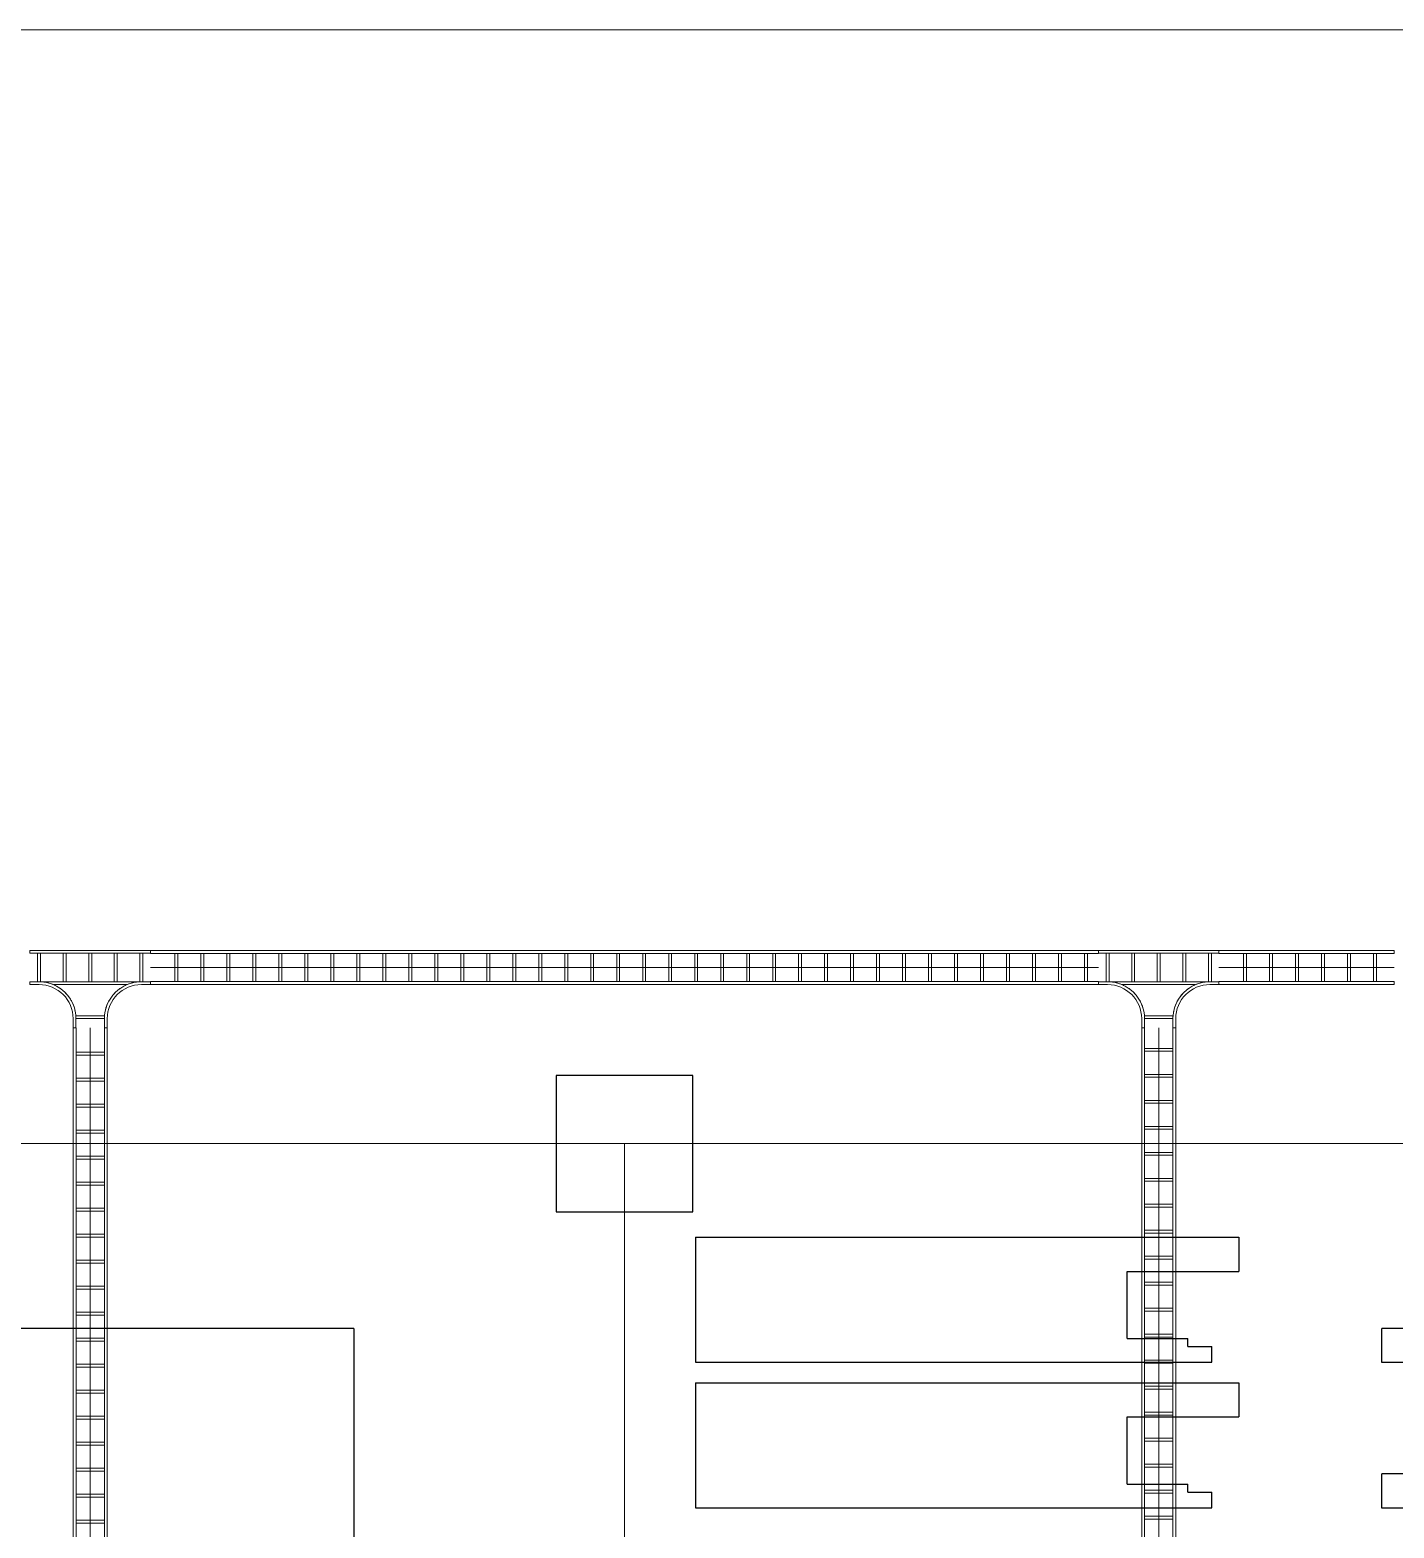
# Model space of a CAD drawing. Header units: millimetres. Extents: x 0 to 154200, y 0 to 64595.
# Drawn here: x 18770 to 30770, y 51418 to 64595 of the extents above; entities that cross this region are included whole.
import ezdxf

# ---------------------------------------------------------------- set-up
doc = ezdxf.new("R2010")
doc.units = ezdxf.units.MM
doc.layers.add('Column', color=1, linetype='Continuous')
doc.layers.add('E-CABL-TRAY', color=4, linetype='Continuous', lineweight=9)
doc.layers.add('Floor', color=7, linetype='Continuous', lineweight=9)
doc.layers.add('Equipment', color=7, linetype='Continuous', true_color=0xffffff)

# ---------------------------------------------------------------- blocks, each defined once
blk = doc.blocks.new('M_래더 수평 티 - 300mm 반지름-V1-레벨 2')
at = {"layer": 'E-CABL-TRAY'}
for p, q in [((530, 150), (-530, 150)), ((-530, 150), (-530, 125)), ((530, 125), (530, 150)), ((-530, 125), (530, 125)), ((-463, 125), (-463, -125)), ((-437, -125), (-437, 125)), ((-238, 125), (-238, -125)), ((-212, -125), (-212, 125)), ((-13, 125), (-13, -125)), ((13, -125), (13, 125)), ((212, 125), (212, -125)), ((238, -125), (238, 125)), ((437, 125), (437, -125)), ((463, -125), (463, 125)), ((-450, -125), (-530, -125)), ((-530, -125), (-530, -150)), ((-450, -125), (-437, -125)), ((-450, -125), (450, -125)), ((-238, -125), (-212, -125)), ((-13, -125), (13, -125)), ((212, -125), (238, -125)), ((437, -125), (450, -125)), ((530, -125), (450, -125)), ((530, -150), (530, -125)), ((-530, -150), (-450, -150)), ((-324, -150), (324, -150)), ((450, -150), (530, -150)), ((-150, -450), (-150, -530)), ((125, -425), (-125, -425)), ((-125, -425), (-125, -450)), ((-125, -450), (125, -450)), ((-125, -530), (-125, -450)), ((125, -450), (125, -425)), ((125, -450), (125, -530)), ((150, -530), (150, -450)), ((-150, -530), (-125, -530)), ((125, -530), (150, -530))]:
    blk.add_line(p, q, dxfattribs=at)
for centre, radius, start, end in [((-450, -450), 325, 360, 90), ((-450, -450), 325, 79.9947, 90), ((450, -450), 325, 90, 180), ((450, -450), 325, 90, 100.0053), ((-450, -450), 300, 0, 90), ((-450, -450), 325, 67.9974, 77.4396), ((-450, -450), 325, 61.232, 67.2117), ((-450, -450), 325, 49.8928, 56.0097), ((-450, -450), 325, 38.4887, 44.8078), ((450, -450), 300, 90, 180), ((450, -450), 325, 135.1922, 141.5113), ((450, -450), 325, 123.9903, 130.1072), ((450, -450), 325, 112.7883, 118.768), ((450, -450), 325, 102.5604, 112.0026), ((-450, -450), 325, 26.942, 33.6058), ((-450, -450), 325, 11.2019, 22.4039), ((450, -450), 325, 157.5961, 168.7981), ((450, -450), 325, 146.3942, 153.058)]:
    blk.add_arc(centre, radius, start, end, dxfattribs=at)
blk = doc.blocks.new('M_래더 수평 티 - 300mm 반지름-V7-레벨 2')
at = {"layer": 'E-CABL-TRAY'}
for p, q in [((530, 150), (-530, 150)), ((-530, 150), (-530, 125)), ((530, 125), (530, 150)), ((-530, 125), (530, 125)), ((-463, 125), (-463, -125)), ((-437, -125), (-437, 125)), ((-238, 125), (-238, -125)), ((-212, -125), (-212, 125)), ((-13, 125), (-13, -125)), ((13, -125), (13, 125)), ((212, 125), (212, -125)), ((238, -125), (238, 125)), ((437, 125), (437, -125)), ((463, -125), (463, 125)), ((-450, -125), (-530, -125)), ((-530, -125), (-530, -150)), ((-450, -125), (-437, -125)), ((-450, -125), (450, -125)), ((-238, -125), (-212, -125)), ((-13, -125), (13, -125)), ((212, -125), (238, -125)), ((437, -125), (450, -125)), ((530, -125), (450, -125)), ((530, -150), (530, -125)), ((-530, -150), (-450, -150)), ((-324, -150), (324, -150)), ((450, -150), (530, -150)), ((-150, -450), (-150, -530)), ((125, -425), (-125, -425)), ((-125, -425), (-125, -450)), ((-125, -450), (125, -450)), ((-125, -530), (-125, -450)), ((125, -450), (125, -425)), ((125, -450), (125, -530)), ((150, -530), (150, -450)), ((-150, -530), (-125, -530)), ((125, -530), (150, -530))]:
    blk.add_line(p, q, dxfattribs=at)
for centre, radius, start, end in [((-450, -450), 325, 360, 90), ((-450, -450), 325, 79.9947, 90), ((450, -450), 325, 90, 180), ((450, -450), 325, 90, 100.0053), ((-450, -450), 300, 0, 90), ((-450, -450), 325, 67.9974, 77.4396), ((-450, -450), 325, 61.232, 67.2117), ((-450, -450), 325, 49.8928, 56.0097), ((-450, -450), 325, 38.4887, 44.8078), ((450, -450), 300, 90, 180), ((450, -450), 325, 135.1922, 141.5113), ((450, -450), 325, 123.9903, 130.1072), ((450, -450), 325, 112.7883, 118.768), ((450, -450), 325, 102.5604, 112.0026), ((-450, -450), 325, 26.942, 33.6058), ((-450, -450), 325, 11.2019, 22.4039), ((450, -450), 325, 157.5961, 168.7981), ((450, -450), 325, 146.3942, 153.058)]:
    blk.add_arc(centre, radius, start, end, dxfattribs=at)
blk = doc.blocks.new('Main_Clean')
at = {"layer": 'Equipment', "lineweight": -3}
for points in [[(7906, 4100, 0), (0, 4100, 0)], [(0, 4100, 0), (0, 0, 0)], [(7906, 4100, 0), (7906, 0, 0)], [(0, 0, 0), (7906, 0, 0)]]:
    blk.add_polyline3d(points, dxfattribs=at)
blk = doc.blocks.new('Main_DIFF')
at = {"layer": 'Equipment', "lineweight": -3}
for points in [[(0, 1100, 0), (4780, 1100, 0)], [(0, 1100, 0), (0, 0, 0)], [(4780, 1100, 0), (4780, 800, 0)], [(3797, 800, 0), (4780, 800, 0)], [(3797, 210, 0), (3797, 800, 0)], [(3797, 210, 0), (4330, 210, 0)], [(4330, 140, 0), (4330, 210, 0)], [(4330, 140, 0), (4542, 140, 0)], [(4542, 0, 0), (4542, 140, 0)], [(0, 0, 0), (4542, 0, 0)]]:
    blk.add_polyline3d(points, dxfattribs=at)

msp = doc.modelspace()

# ---------------------------------------------------------------- linework, layer by layer
at = {"layer": 'Column'}
msp.add_lwpolyline([(23400, 54800), (23400, 54200), (24600, 54200), (24600, 55400), (23400, 55400), (23400, 54800)], dxfattribs=at)
at = {"layer": 'E-CABL-TRAY'}
for p, q in [((19830, 56473.3018), (19830, 56498.7018)), ((19830, 56498.7018), (28170, 56498.7018)), ((19830, 56473.3018), (28170, 56473.3018)), ((20045.9, 56224.1018), (20045.9, 56473.3018)), ((20071.3, 56224.1018), (20071.3, 56473.3018)), ((20274.5, 56224.1018), (20274.5, 56473.3018)), ((20299.9, 56224.1018), (20299.9, 56473.3018)), ((20503.1, 56224.1018), (20503.1, 56473.3018)), ((20528.5, 56224.1018), (20528.5, 56473.3018)), ((20731.7, 56224.1018), (20731.7, 56473.3018)), ((20757.1, 56224.1018), (20757.1, 56473.3018)), ((20960.3, 56224.1018), (20960.3, 56473.3018)), ((20985.7, 56224.1018), (20985.7, 56473.3018)), ((21188.9, 56224.1018), (21188.9, 56473.3018)), ((21214.3, 56224.1018), (21214.3, 56473.3018)), ((21417.5, 56224.1018), (21417.5, 56473.3018)), ((21442.9, 56224.1018), (21442.9, 56473.3018)), ((21646.1, 56224.1018), (21646.1, 56473.3018)), ((21671.5, 56224.1018), (21671.5, 56473.3018)), ((21874.7, 56224.1018), (21874.7, 56473.3018)), ((21900.1, 56224.1018), (21900.1, 56473.3018)), ((22103.3, 56224.1018), (22103.3, 56473.3018)), ((22128.7, 56224.1018), (22128.7, 56473.3018)), ((22331.9, 56224.1018), (22331.9, 56473.3018)), ((22357.3, 56224.1018), (22357.3, 56473.3018)), ((22560.5, 56224.1018), (22560.5, 56473.3018)), ((22585.9, 56224.1018), (22585.9, 56473.3018)), ((22789.1, 56224.1018), (22789.1, 56473.3018)), ((22814.5, 56224.1018), (22814.5, 56473.3018)), ((23017.7, 56224.1018), (23017.7, 56473.3018)), ((23043.1, 56224.1018), (23043.1, 56473.3018)), ((23246.3, 56224.1018), (23246.3, 56473.3018)), ((23271.7, 56224.1018), (23271.7, 56473.3018)), ((23474.9, 56224.1018), (23474.9, 56473.3018)), ((23500.3, 56224.1018), (23500.3, 56473.3018)), ((23703.5, 56224.1018), (23703.5, 56473.3018)), ((23728.9, 56224.1018), (23728.9, 56473.3018)), ((23932.1, 56224.1018), (23932.1, 56473.3018)), ((23957.5, 56224.1018), (23957.5, 56473.3018)), ((24160.7, 56224.1018), (24160.7, 56473.3018)), ((24186.1, 56224.1018), (24186.1, 56473.3018)), ((24389.3, 56224.1018), (24389.3, 56473.3018)), ((24414.7, 56224.1018), (24414.7, 56473.3018)), ((24617.9, 56224.1018), (24617.9, 56473.3018)), ((24643.3, 56224.1018), (24643.3, 56473.3018)), ((24846.5, 56224.1018), (24846.5, 56473.3018)), ((24871.9, 56224.1018), (24871.9, 56473.3018)), ((25075.1, 56224.1018), (25075.1, 56473.3018)), ((25100.5, 56224.1018), (25100.5, 56473.3018)), ((25303.7, 56224.1018), (25303.7, 56473.3018)), ((25329.1, 56224.1018), (25329.1, 56473.3018)), ((25532.3, 56224.1018), (25532.3, 56473.3018)), ((25557.7, 56224.1018), (25557.7, 56473.3018)), ((25760.9, 56224.1018), (25760.9, 56473.3018)), ((25786.3, 56224.1018), (25786.3, 56473.3018)), ((25989.5, 56224.1018), (25989.5, 56473.3018)), ((26014.9, 56224.1018), (26014.9, 56473.3018)), ((26218.1, 56224.1018), (26218.1, 56473.3018)), ((26243.5, 56224.1018), (26243.5, 56473.3018)), ((26446.7, 56224.1018), (26446.7, 56473.3018)), ((26472.1, 56224.1018), (26472.1, 56473.3018)), ((26675.3, 56224.1018), (26675.3, 56473.3018)), ((26700.7, 56224.1018), (26700.7, 56473.3018)), ((26903.9, 56224.1018), (26903.9, 56473.3018)), ((26929.3, 56224.1018), (26929.3, 56473.3018)), ((27132.5, 56224.1018), (27132.5, 56473.3018)), ((27157.9, 56224.1018), (27157.9, 56473.3018)), ((27361.1, 56224.1018), (27361.1, 56473.3018)), ((27386.5, 56224.1018), (27386.5, 56473.3018)), ((27589.7, 56224.1018), (27589.7, 56473.3018)), ((27615.1, 56224.1018), (27615.1, 56473.3018)), ((27818.3, 56224.1018), (27818.3, 56473.3018)), ((27843.7, 56224.1018), (27843.7, 56473.3018)), ((28046.9, 56224.1018), (28046.9, 56473.3018)), ((28072.3, 56224.1018), (28072.3, 56473.3018)), ((28170, 56498.7018), (28170, 56473.3018)), ((29230, 56473.3018), (29230, 56498.7018)), ((29230, 56498.7018), (30770, 56498.7018)), ((29230, 56473.3018), (30770, 56473.3018)), ((29445.9, 56224.1018), (29445.9, 56473.3018)), ((29471.3, 56224.1018), (29471.3, 56473.3018)), ((29674.5, 56224.1018), (29674.5, 56473.3018)), ((29699.9, 56224.1018), (29699.9, 56473.3018)), ((29903.1, 56224.1018), (29903.1, 56473.3018)), ((29928.5, 56224.1018), (29928.5, 56473.3018)), ((30131.7, 56224.1018), (30131.7, 56473.3018)), ((30157.1, 56224.1018), (30157.1, 56473.3018)), ((30360.3, 56224.1018), (30360.3, 56473.3018)), ((30385.7, 56224.1018), (30385.7, 56473.3018)), ((30588.9, 56224.1018), (30588.9, 56473.3018)), ((30614.3, 56224.1018), (30614.3, 56473.3018)), ((30770, 56498.7018), (30770, 56473.3018)), ((19830, 56348.7018), (28170, 56348.7018)), ((29230, 56348.7018), (30770, 56348.7018)), ((19830, 56198.7018), (19830, 56224.1018)), ((19830, 56224.1018), (28170, 56224.1018)), ((19830, 56198.7018), (28170, 56198.7018)), ((28170, 56224.1018), (28170, 56198.7018)), ((29230, 56198.7018), (29230, 56224.1018)), ((29230, 56224.1018), (30770, 56224.1018)), ((29230, 56198.7018), (30770, 56198.7018)), ((30770, 56224.1018), (30770, 56198.7018)), ((19150, 55818.7018), (19175.4, 55818.7018)), ((19150, 55818.7018), (19150, 9218.7018)), ((19175.4, 55818.7018), (19175.4, 9218.7018)), ((19300, 55818.7018), (19300, 9218.7018)), ((19424.6, 55818.7018), (19450, 55818.7018)), ((19424.6, 55818.7018), (19424.6, 9218.7018)), ((19450, 55818.7018), (19450, 9218.7018)), ((28550, 55818.7018), (28575.4, 55818.7018)), ((28550, 9218.7018), (28550, 55818.7018)), ((28575.4, 9218.7018), (28575.4, 55818.7018)), ((28700, 9218.7018), (28700, 55818.7018)), ((28824.6, 55818.7018), (28850, 55818.7018)), ((28824.6, 9218.7018), (28824.6, 55818.7018)), ((28850, 9218.7018), (28850, 55818.7018)), ((28824.6, 55637.2018), (28575.4, 55637.2018)), ((28824.6, 55611.8018), (28575.4, 55611.8018)), ((19175.4, 55602.8018), (19424.6, 55602.8018)), ((19175.4, 55577.4018), (19424.6, 55577.4018)), ((19175.4, 55374.2018), (19424.6, 55374.2018)), ((19175.4, 55348.8018), (19424.6, 55348.8018)), ((28824.6, 55408.6018), (28575.4, 55408.6018)), ((28824.6, 55383.2018), (28575.4, 55383.2018)), ((19175.4, 55145.6018), (19424.6, 55145.6018)), ((19175.4, 55120.2018), (19424.6, 55120.2018)), ((28824.6, 55180.0018), (28575.4, 55180.0018)), ((28824.6, 55154.6018), (28575.4, 55154.6018)), ((28824.6, 54951.4018), (28575.4, 54951.4018)), ((19175.4, 54917.0018), (19424.6, 54917.0018)), ((19175.4, 54891.6018), (19424.6, 54891.6018)), ((28824.6, 54926.0018), (28575.4, 54926.0018)), ((19175.4, 54688.4018), (19424.6, 54688.4018)), ((28824.6, 54722.8018), (28575.4, 54722.8018)), ((28824.6, 54697.4018), (28575.4, 54697.4018)), ((19175.4, 54663.0018), (19424.6, 54663.0018)), ((19175.4, 54459.8018), (19424.6, 54459.8018)), ((19175.4, 54434.4018), (19424.6, 54434.4018)), ((28824.6, 54494.2018), (28575.4, 54494.2018)), ((28824.6, 54468.8018), (28575.4, 54468.8018)), ((19175.4, 54231.2018), (19424.6, 54231.2018)), ((19175.4, 54205.8018), (19424.6, 54205.8018)), ((28824.6, 54265.6018), (28575.4, 54265.6018)), ((28824.6, 54240.2018), (28575.4, 54240.2018)), ((28824.6, 54037.0018), (28575.4, 54037.0018)), ((19175.4, 54002.6018), (19424.6, 54002.6018)), ((19175.4, 53977.2018), (19424.6, 53977.2018)), ((28824.6, 54011.6018), (28575.4, 54011.6018)), ((19175.4, 53774.0018), (19424.6, 53774.0018)), ((28824.6, 53808.4018), (28575.4, 53808.4018)), ((28824.6, 53783.0018), (28575.4, 53783.0018)), ((19175.4, 53748.6018), (19424.6, 53748.6018)), ((19175.4, 53545.4018), (19424.6, 53545.4018)), ((19175.4, 53520.0018), (19424.6, 53520.0018)), ((28824.6, 53579.8018), (28575.4, 53579.8018)), ((28824.6, 53554.4018), (28575.4, 53554.4018)), ((19175.4, 53316.8018), (19424.6, 53316.8018)), ((19175.4, 53291.4018), (19424.6, 53291.4018)), ((28824.6, 53351.2018), (28575.4, 53351.2018)), ((28824.6, 53325.8018), (28575.4, 53325.8018)), ((28824.6, 53122.6018), (28575.4, 53122.6018)), ((19175.4, 53088.2018), (19424.6, 53088.2018)), ((19175.4, 53062.8018), (19424.6, 53062.8018)), ((28824.6, 53097.2018), (28575.4, 53097.2018)), ((19175.4, 52859.6018), (19424.6, 52859.6018)), ((28824.6, 52894.0018), (28575.4, 52894.0018)), ((28824.6, 52868.6018), (28575.4, 52868.6018)), ((19175.4, 52834.2018), (19424.6, 52834.2018)), ((19175.4, 52631.0018), (19424.6, 52631.0018)), ((19175.4, 52605.6018), (19424.6, 52605.6018)), ((28824.6, 52665.4018), (28575.4, 52665.4018)), ((28824.6, 52640.0018), (28575.4, 52640.0018)), ((19175.4, 52402.4018), (19424.6, 52402.4018)), ((19175.4, 52377.0018), (19424.6, 52377.0018)), ((28824.6, 52436.8018), (28575.4, 52436.8018)), ((28824.6, 52411.4018), (28575.4, 52411.4018)), ((28824.6, 52208.2018), (28575.4, 52208.2018)), ((28824.6, 52182.8018), (28575.4, 52182.8018)), ((19175.4, 52173.8018), (19424.6, 52173.8018)), ((19175.4, 52148.4018), (19424.6, 52148.4018)), ((19175.4, 51945.2018), (19424.6, 51945.2018)), ((19175.4, 51919.8018), (19424.6, 51919.8018)), ((28824.6, 51979.6018), (28575.4, 51979.6018)), ((28824.6, 51954.2018), (28575.4, 51954.2018)), ((19175.4, 51716.6018), (19424.6, 51716.6018)), ((19175.4, 51691.2018), (19424.6, 51691.2018)), ((28824.6, 51751.0018), (28575.4, 51751.0018)), ((28824.6, 51725.6018), (28575.4, 51725.6018)), ((28824.6, 51522.4018), (28575.4, 51522.4018)), ((19175.4, 51488.0018), (19424.6, 51488.0018)), ((19175.4, 51462.6018), (19424.6, 51462.6018)), ((28824.6, 51497.0018), (28575.4, 51497.0018))]:
    msp.add_line(p, q, dxfattribs=at)
at = {"layer": 'Floor'}
msp.add_lwpolyline([(154200, 0), (0, 0), (0, 64595), (154200, 64595)], close=True, dxfattribs=at)
for points in [[(12000, 9800), (12000, 54800), (24000, 54800), (24000, 9800), (12000, 9800)], [(24000, 9800), (24000, 54800), (36000, 54800), (36000, 9800), (24000, 9800)]]:
    msp.add_lwpolyline(points, dxfattribs=at)

# ---------------------------------------------------------------- block references
at = {"layer": 'E-CABL-TRAY'}
for name, p in [('M_래더 수평 티 - 300mm 반지름-V1-레벨 2', (19300, 56348.7018)), ('M_래더 수평 티 - 300mm 반지름-V7-레벨 2', (28700, 56348.7018))]:
    msp.add_blockref(name, p, dxfattribs=at)
at = {"layer": 'Equipment'}
for name, p in [('Main_DIFF', (24624.5425, 52876.0257)), ('Main_Clean', (13712.9317, 49073.5468)), ('Main_DIFF', (24624.5425, 51595.3235))]:
    msp.add_blockref(name, p, dxfattribs=at)
at = {"layer": 'Equipment', "rotation": 180}
for p in [(35441.3283, 53974.8767), (35441.3283, 52694.1744)]:
    msp.add_blockref('Main_DIFF', p, dxfattribs=at)

doc.saveas('drawing.dxf')
